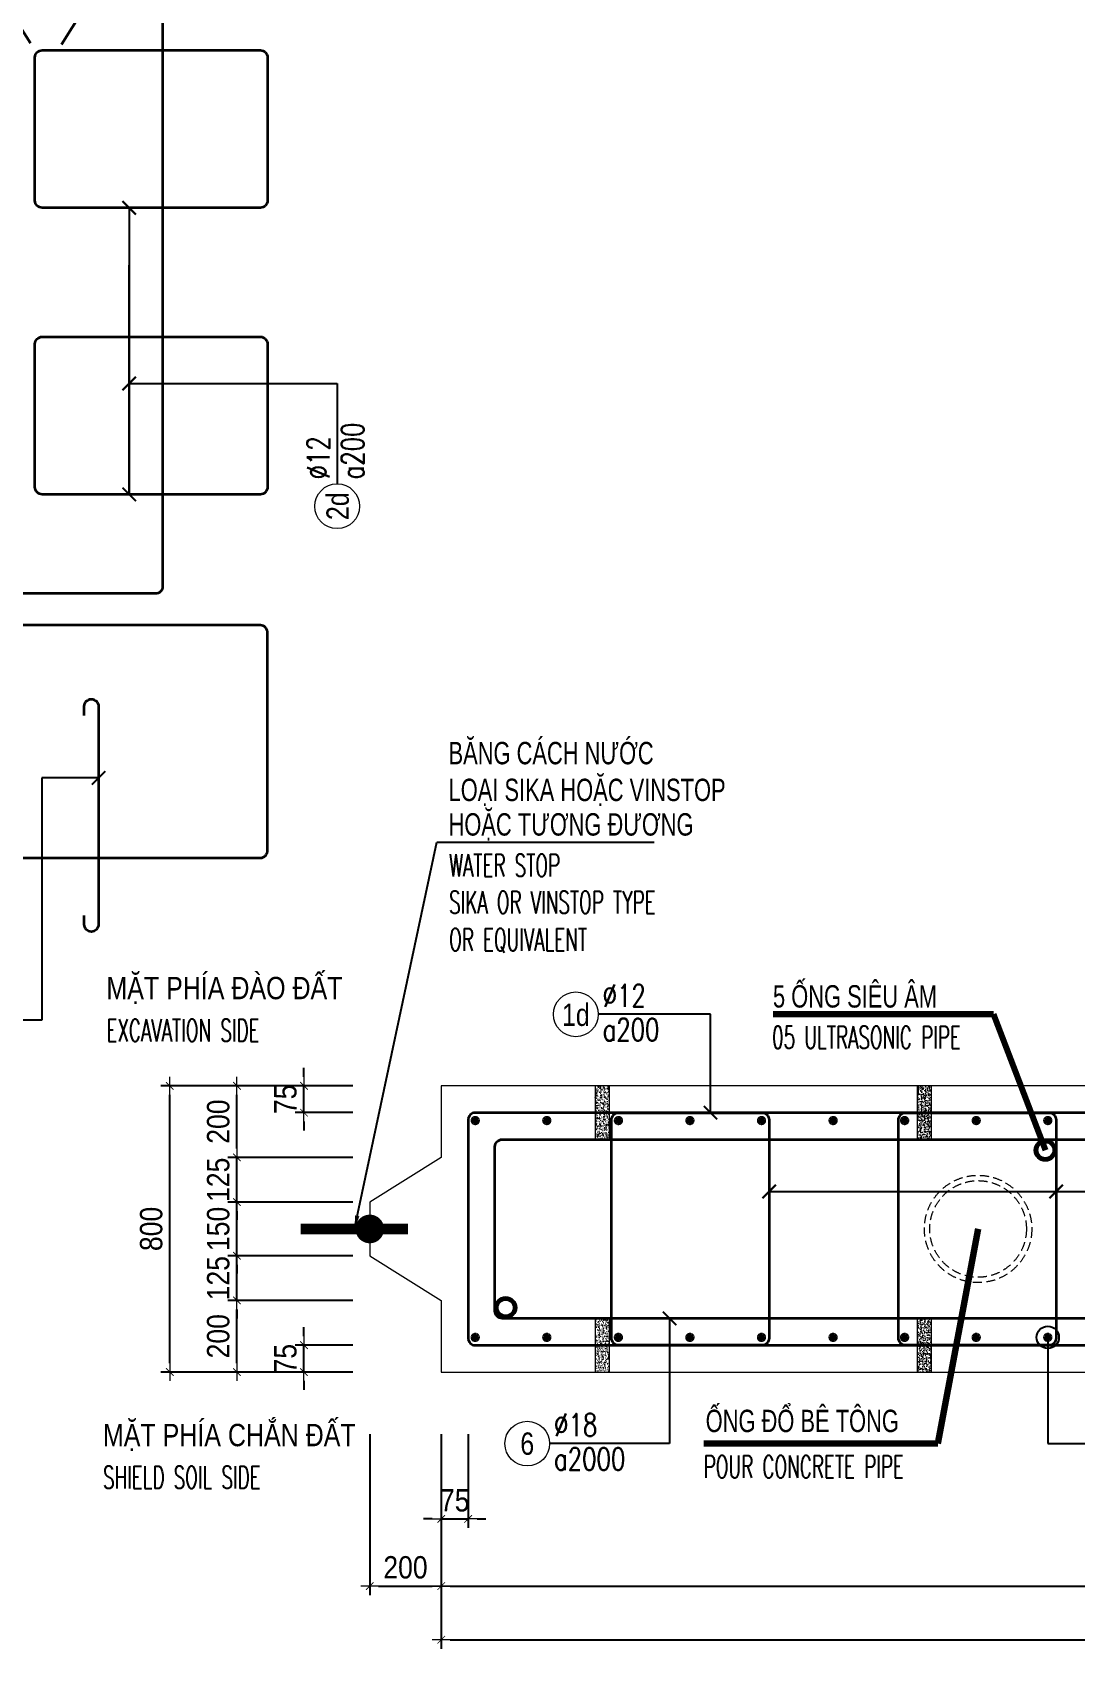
# Model space of a CAD drawing. Header units: millimetres. Extents: x -642477 to 1168880, y -27982 to 330379.
# Drawn here: x 705033 to 713779, y 63825 to 77379 of the extents above; entities that cross this region are included whole.
import ezdxf
from ezdxf.enums import TextEntityAlignment as Align

# ---------------------------------------------------------------- set-up
doc = ezdxf.new("R2010")
doc.units = ezdxf.units.MM
doc.linetypes.add('HIDDEN', pattern=[0.375, 0.25, -0.125])
doc.layers.get('0').update_dxf_attribs({"lineweight": 20})
doc.layers.get('Defpoints').update_dxf_attribs({"color": 151, "lineweight": 9})
for name, color, linetype, lineweight in [('NDC_S_BREAK-LINE', 1, 'Continuous', 15), ('NDC_S_DIAPHGRAM WALL', 3, 'Continuous', 20), ('NDC_S_DIM', 1, 'Continuous', 15), ('NDC_S_ENG TITLE', 3, 'Continuous', 20), ('NDC_S_HATCH MATERIAL', 8, 'Continuous', 13), ('NDC_S_LEADER', 1, 'Continuous', 15), ('NDC_S_LEVEL TEXT', 7, 'Continuous', 20), ('NDC_S_REBAR', 4, 'Continuous', 35), ('NDC_S_VN TEXT', 7, 'Continuous', 20)]:
    doc.layers.add(name, color=color, linetype=linetype, lineweight=lineweight)
doc.layers.add('NDC_S_REBAR DES.', color=2, linetype='Continuous')
doc.styles.add('ARIAL', font='arial.ttf', dxfattribs={"width": 0.8})
doc.styles.add('NDC_ARIAL', font='arial.ttf', dxfattribs={"width": 0.85})
doc.styles.add('NDC_DIM', font='', dxfattribs={"width": 0.75})
doc.styles.add('NDC_EN TXT', font='romans.shx', dxfattribs={"width": 0.8})
doc.styles.get('NDC_DIM').set_extended_font_data('Dotum')
doc.dimstyles.new('A1-NDC-1-25 (x3)', dxfattribs={"dimscale": 75, "dimtxt": 2.5, "dimasz": 1, "dimexe": 1, "dimexo": 0, "dimgap": 0.8, "dimtad": 1, "dimdec": 0, "dimlfac": 0.333333, "dimdsep": 46, "dimtxsty": 'NDC_ARIAL', "dimblk": 'DIMMARK', "dimcen": 49999.938995, "dimdle": 1.5, "dimclrd": 1, "dimclre": 1, "dimclrt": 3, "dimadec": 0, "dimazin": 0, "dimtfac": 1, "dimtdec": 0, "dimtix": 1, "dimtmove": 2, "dimatfit": 3, "dimfxl": 1, "dimarcsym": 0})
doc.dimstyles.new('NDC_dim_25', dxfattribs={"dimscale": 25, "dimtxt": 2.2, "dimasz": 1.5, "dimexe": 1.5, "dimexo": 2.5, "dimgap": 1, "dimtad": 1, "dimdec": 0, "dimzin": 0, "dimdsep": 46, "dimtxsty": 'NDC_DIM', "dimblk": 'DIMMARK', "dimcen": 0.09, "dimdle": 1.2, "dimclrd": 1, "dimclre": 1, "dimclrt": 3, "dimadec": 0, "dimazin": 0, "dimtfac": 1, "dimtdec": 0, "dimtix": 1, "dimtofl": 0, "dimtmove": 0, "dimatfit": 3, "dimfxl": 6, "dimfxlon": 1, "dimtolj": 1, "dimtzin": 0, "dimarcsym": 0})

# ---------------------------------------------------------------- blocks, each defined once
blk = doc.blocks.new('DIMMARK')
at = {"layer": 'NDC_S_DIM', "color": 1}
blk.add_line((-1.5, 0), (1, 0), dxfattribs=at)
at = {"layer": 'NDC_S_DIM', "color": 2, "const_width": 0.1}
blk.add_lwpolyline([(-0.424, -0.424), (0.424, 0.424)], dxfattribs=at)
blk = doc.blocks.new('Ong sieu am')
at = {"layer": 'NDC_S_HATCH MATERIAL'}
h = blk.add_hatch(dxfattribs=at)
h.set_pattern_fill('ANSI31', color=256, scale=20)
h.set_pattern_definition([(45, (0, 0), (-1.76776695, 1.76776695), [])])
h.paths.add_polyline_path([(-7119.3, 51158.9, 1), (-7179.3, 51158.9, 1)])
h.paths.add_polyline_path([(-7171.3, 51158.9, -1), (-7127.3, 51158.9, -1)], flags=16)
at = {"layer": 'NDC_S_REBAR DES.'}
for radius in [30, 22]:
    blk.add_circle((-7149.3, 51158.9), radius, dxfattribs=at)
blk = doc.blocks.new('ong do BT')
at = {"layer": 'NDC_S_HATCH MATERIAL', "linetype": 'HIDDEN', "ltscale": 100}
for radius in [150, 135]:
    blk.add_circle((-6323.7, 51237.8), radius, dxfattribs=at)
blk = doc.blocks.new('con ke BT')
at = {"layer": 'NDC_S_HATCH MATERIAL'}
h = blk.add_hatch(dxfattribs=at)
h.set_pattern_fill('AR-CONC', color=256, scale=2)
h.set_pattern_definition([(50, (0, 0), (14.3452037, -1.2550427), [1.5, -16.5]), (355, (0, 0), (-2.7750267, 15.0438427), [1.2, -13.2]), (100.451444, (1.195, -0.105), (11.570177, 13.7888), [1.274804, -14.0228422]), (46.1842, (0, 4), (21.3448266, -3.3103856), [2.25, -24.75]), (96.635635, (1.779, 3.724), (18.693239, 19.482372), [1.912207, -21.034275]), (351.184164, (0, 4), (18.693239, 19.482372), [1.8, -19.8]), (21, (2, 3), (11.938141, -8.0523778), [1.5, -16.5]), (326, (2, 3), (4.8663066, 14.503001), [1.2, -13.2]), (71.451445, (2.995, 2.329), (16.8044475, 6.450623), [1.274804, -14.0228422]), (37.5, (0, 0), (0.2431971, 6.6578771), [0, -13.04, 0, -13.4, 0, -13.25]), (7.5, (0, 0), (5.2613907, 7.8882342), [0, -7.64, 0, -12.74, 0, -5.05]), (327.5, (-4.46, 0), (10.6764487, -0.45109743), [0, -5, 0, -15.6, 0, -20.7]), (317.5, (-6.46, 0), (11.6637234, 2.0020996), [0, -6.5, 0, -10.36, 0, -14.7])])
h.paths.add_polyline_path([(-7076.9, 51430.9), (-7116.9, 51430.9), (-7116.9, 51280.9), (-7076.9, 51280.9)])
at = {"layer": 'NDC_S_BREAK-LINE'}
blk.add_lwpolyline([(-7116.9, 51430.9), (-7116.9, 51280.9), (-7076.9, 51280.9), (-7076.9, 51430.9)], close=True, dxfattribs=at)
blk = doc.blocks.new('*U1169')
at = {"layer": 'NDC_S_LEADER', "xscale": 3, "yscale": 3, "zscale": 3}
blk.add_blockref('con ke BT', (21291, -154068), dxfattribs=at)
blk = doc.blocks.new('*U1170')
at = {"layer": 'NDC_S_DIM', "color": 0, "linetype": 'ByBlock', "lineweight": -2, "transparency": 16777216}
for p in [(0, 0), (2700, 0), (5400, 0), (8100, 0)]:
    blk.add_blockref('*U1169', p, dxfattribs=at)
blk = doc.blocks.new('*U1171')
at = {"layer": 'NDC_S_LEADER', "xscale": 3, "yscale": 3, "zscale": 3}
blk.add_blockref('con ke BT', (21291, -154068), dxfattribs=at)
blk = doc.blocks.new('*U1172')
at = {"layer": 'NDC_S_DIM', "color": 0, "linetype": 'ByBlock', "lineweight": -2, "transparency": 16777216}
for p in [(0, 0), (2700, 0), (5400, 0), (8100, 0), (10800, 0)]:
    blk.add_blockref('*U1171', p, dxfattribs=at)
blk = doc.blocks.new('*U367')
blk.add_circle((-2.5, 0), 2.5)
at = {"layer": 'NDC_S_VN TEXT', "color": 3, "style": 'NDC_EN TXT', "width": 0.75}
for tag, p in [('DK1', (0.5, 0.85)), ('KC1', (0.5, -2.97))]:
    blk.add_attdef(tag, p, '', height=2.5, dxfattribs=at)
at = {"layer": 'NDC_S_VN TEXT', "color": 7, "style": 'ARIAL', "width": 0.8}
blk.add_attdef('SH2', text='', height=2.5, dxfattribs=at).set_placement((-2.5, 0), align=Align.MIDDLE)
blk = doc.blocks.new('kata_block_THEP')
at = {"layer": 'NDC_S_REBAR', "color": 0}
for p, q in [((-0.5, 0), (0.5, 0)), ((-0.35, 0.35), (0.35, -0.35)), ((0.35, 0.35), (-0.35, -0.35)), ((0, 0.5), (0, -0.5))]:
    blk.add_line(p, q, dxfattribs=at)
at = {"layer": 'NDC_S_REBAR', "color": 0, "const_width": 0.0833}
blk.add_lwpolyline([(-0.5, 0, 1), (0.5, 0, 1), (-0.5, 0, 1)], format="xyb", dxfattribs=at)
blk = doc.blocks.new('*U1173')
at = {"layer": 'NDC_S_REBAR', "ltscale": 80, "xscale": 72, "yscale": 72, "zscale": 72}
blk.add_blockref('kata_block_THEP', (0, 0), dxfattribs=at)
blk = doc.blocks.new('*U1174')
at = {"layer": 'NDC_S_LEVEL TEXT', "color": 0, "linetype": 'ByBlock', "lineweight": -2, "transparency": 16777216}
for p in [(0, 0), (600, 0), (1200, 0), (1800, 0), (2400, 0), (3000, 0), (3600, 0), (4200, 0), (4800, 0), (5400, 0), (6000, 0), (6600, 0), (7200, 0), (7800, 0), (8400, 0), (9000, 0), (9600, 0), (10200, 0), (10800, 0), (11400, 0), (12000, 0)]:
    blk.add_blockref('*U1173', p, dxfattribs=at)
blk = doc.blocks.new('*U1175')
at = {"layer": 'NDC_S_REBAR', "ltscale": 80, "xscale": 72, "yscale": 72, "zscale": 72}
blk.add_blockref('kata_block_THEP', (0, 0), dxfattribs=at)
blk = doc.blocks.new('*U1176')
at = {"layer": 'NDC_S_LEVEL TEXT', "color": 0, "linetype": 'ByBlock', "lineweight": -2, "transparency": 16777216}
for p in [(0, 0), (600, 0), (1200, 0), (1800, 0), (2400, 0), (3000, 0), (3600, 0), (4200, 0), (4800, 0), (5400, 0), (6000, 0), (6600, 0), (7200, 0), (7800, 0), (8400, 0), (9000, 0), (9600, 0), (10200, 0), (10800, 0), (11400, 0), (12000, 0)]:
    blk.add_blockref('*U1175', p, dxfattribs=at)
blk = doc.blocks.new('*D1181')
at = {"layer": 'Defpoints', "color": 0, "ltscale": 100, "transparency": 16777216}
for p in [(708461, 65625), (708686, 65625), (708686, 64913)]:
    blk.add_point(p, dxfattribs=at)
at = {"layer": 'NDC_S_DIM', "color": 1, "lineweight": -2, "ltscale": 100, "transparency": 16777216}
for p, q in [((708461, 65625), (708461, 64838)), ((708686, 65625), (708686, 64838)), ((708386, 64913), (708311, 64913)), ((708461, 64913), (708686, 64913)), ((708761, 64913), (708836, 64913))]:
    blk.add_line(p, q, dxfattribs=at)
at = {"layer": 'NDC_S_DIM', "color": 1, "lineweight": -2, "ltscale": 100, "transparency": 16777216, "xscale": 75, "yscale": 75, "zscale": 75}
blk.add_blockref('DIMMARK', (708461, 64913), dxfattribs=at)
at = {"layer": 'NDC_S_DIM', "color": 1, "lineweight": -2, "ltscale": 100, "transparency": 16777216, "xscale": 75, "yscale": 75, "zscale": 75, "rotation": 180}
blk.add_blockref('DIMMARK', (708686, 64913), dxfattribs=at)
at = {"layer": 'NDC_S_DIM', "color": 3, "ltscale": 100, "transparency": 16777216, "insert": (708574, 65068), "char_height": 187.5, "attachment_point": 5, "style": 'NDC_ARIAL'}
blk.add_mtext('75', dxfattribs=at)
blk = doc.blocks.new('*D1183')
at = {"layer": 'Defpoints', "color": 0, "ltscale": 100, "transparency": 16777216}
for p in [(707861, 65625), (708461, 65625), (708461, 64350)]:
    blk.add_point(p, dxfattribs=at)
at = {"layer": 'NDC_S_DIM', "color": 1, "lineweight": -2, "ltscale": 100, "transparency": 16777216}
for p, q in [((707861, 65625), (707861, 64275)), ((708461, 65625), (708461, 64275)), ((707936, 64350), (708386, 64350))]:
    blk.add_line(p, q, dxfattribs=at)
at = {"layer": 'NDC_S_DIM', "color": 1, "lineweight": -2, "ltscale": 100, "transparency": 16777216, "xscale": 75, "yscale": 75, "zscale": 75, "rotation": 180}
blk.add_blockref('DIMMARK', (707861, 64350), dxfattribs=at)
at = {"layer": 'NDC_S_DIM', "color": 1, "lineweight": -2, "ltscale": 100, "transparency": 16777216, "xscale": 75, "yscale": 75, "zscale": 75}
blk.add_blockref('DIMMARK', (708461, 64350), dxfattribs=at)
at = {"layer": 'NDC_S_DIM', "color": 3, "ltscale": 100, "transparency": 16777216, "insert": (708161, 64506), "char_height": 187.5, "attachment_point": 5, "style": 'NDC_ARIAL'}
blk.add_mtext('200', dxfattribs=at)
blk = doc.blocks.new('*D1184')
at = {"layer": 'Defpoints', "color": 0, "ltscale": 100, "transparency": 16777216}
for p in [(708461, 65625), (721264, 65625), (721264, 64350)]:
    blk.add_point(p, dxfattribs=at)
at = {"layer": 'NDC_S_DIM', "color": 1, "lineweight": -2, "ltscale": 100, "transparency": 16777216}
for p, q in [((708461, 65625), (708461, 64275)), ((721264, 65625), (721264, 64275)), ((708536, 64350), (721189, 64350))]:
    blk.add_line(p, q, dxfattribs=at)
at = {"layer": 'NDC_S_DIM', "color": 1, "lineweight": -2, "ltscale": 100, "transparency": 16777216, "xscale": 75, "yscale": 75, "zscale": 75, "rotation": 180}
blk.add_blockref('DIMMARK', (708461, 64350), dxfattribs=at)
at = {"layer": 'NDC_S_DIM', "color": 1, "lineweight": -2, "ltscale": 100, "transparency": 16777216, "xscale": 75, "yscale": 75, "zscale": 75}
blk.add_blockref('DIMMARK', (721264, 64350), dxfattribs=at)
at = {"layer": 'NDC_S_DIM', "color": 3, "ltscale": 100, "transparency": 16777216, "insert": (714863, 64506), "char_height": 187.5, "attachment_point": 5, "style": 'NDC_ARIAL'}
blk.add_mtext('4268', dxfattribs=at)
blk = doc.blocks.new('*D1185')
at = {"layer": 'Defpoints', "color": 0, "ltscale": 100, "transparency": 16777216}
for p in [(708461, 65625), (721264, 65625), (721264, 63900)]:
    blk.add_point(p, dxfattribs=at)
at = {"layer": 'NDC_S_DIM', "color": 1, "lineweight": -2, "ltscale": 100, "transparency": 16777216}
for p, q in [((708461, 65625), (708461, 63825)), ((721264, 65625), (721264, 63825)), ((708536, 63900), (721189, 63900))]:
    blk.add_line(p, q, dxfattribs=at)
at = {"layer": 'NDC_S_DIM', "color": 1, "lineweight": -2, "ltscale": 100, "transparency": 16777216, "xscale": 75, "yscale": 75, "zscale": 75, "rotation": 180}
blk.add_blockref('DIMMARK', (708461, 63900), dxfattribs=at)
at = {"layer": 'NDC_S_DIM', "color": 1, "lineweight": -2, "ltscale": 100, "transparency": 16777216, "xscale": 75, "yscale": 75, "zscale": 75}
blk.add_blockref('DIMMARK', (721264, 63900), dxfattribs=at)
at = {"layer": 'NDC_S_DIM', "color": 3, "ltscale": 100, "transparency": 16777216, "insert": (714863, 64056), "char_height": 187.5, "attachment_point": 5, "style": 'NDC_ARIAL'}
blk.add_mtext('4268', dxfattribs=at)
blk = doc.blocks.new('*D1186')
at = {"layer": 'Defpoints', "color": 0, "ltscale": 100, "transparency": 16777216}
for p in [(706748, 66745), (707719, 66745), (707719, 66145)]:
    blk.add_point(p, dxfattribs=at)
at = {"layer": 'NDC_S_DIM', "color": 1, "lineweight": -2, "ltscale": 100, "transparency": 16777216}
for p, q in [((707719, 66745), (706673, 66745)), ((706748, 66220), (706748, 66670)), ((707719, 66145), (706673, 66145))]:
    blk.add_line(p, q, dxfattribs=at)
at = {"layer": 'NDC_S_DIM', "color": 1, "lineweight": -2, "ltscale": 100, "transparency": 16777216, "xscale": 75, "yscale": 75, "zscale": 75}
for p, rotation in [((706748, 66745), 90), ((706748, 66145), 270)]:
    blk.add_blockref('DIMMARK', p, dxfattribs=dict(at, rotation=rotation))
at = {"layer": 'NDC_S_DIM', "color": 3, "ltscale": 100, "transparency": 16777216, "insert": (706592, 66445), "char_height": 187.5, "attachment_point": 5, "rotation": 90, "style": 'NDC_ARIAL'}
blk.add_mtext('200', dxfattribs=at)
blk = doc.blocks.new('*D1187')
at = {"layer": 'Defpoints', "color": 0, "ltscale": 100, "transparency": 16777216}
for p in [(706748, 67120), (707719, 67120), (707719, 66745)]:
    blk.add_point(p, dxfattribs=at)
at = {"layer": 'NDC_S_DIM', "color": 1, "lineweight": -2, "ltscale": 100, "transparency": 16777216}
for p, q in [((706748, 67195), (706748, 67270)), ((707719, 67120), (706673, 67120)), ((706748, 66745), (706748, 67120)), ((707719, 66745), (706673, 66745)), ((706748, 66670), (706748, 66595))]:
    blk.add_line(p, q, dxfattribs=at)
at = {"layer": 'NDC_S_DIM', "color": 1, "lineweight": -2, "ltscale": 100, "transparency": 16777216, "xscale": 75, "yscale": 75, "zscale": 75}
for p, rotation in [((706748, 67120), 270), ((706748, 66745), 90)]:
    blk.add_blockref('DIMMARK', p, dxfattribs=dict(at, rotation=rotation))
at = {"layer": 'NDC_S_DIM', "color": 3, "ltscale": 100, "transparency": 16777216, "insert": (706592, 66932), "char_height": 187.5, "attachment_point": 5, "rotation": 90, "style": 'NDC_ARIAL'}
blk.add_mtext('125', dxfattribs=at)
blk = doc.blocks.new('*D1188')
at = {"layer": 'Defpoints', "color": 0, "ltscale": 100, "transparency": 16777216}
for p in [(706748, 67570), (707719, 67570), (707719, 67120)]:
    blk.add_point(p, dxfattribs=at)
at = {"layer": 'NDC_S_DIM', "color": 1, "lineweight": -2, "ltscale": 100, "transparency": 16777216}
for p, q in [((706748, 67645), (706748, 67720)), ((707719, 67570), (706673, 67570)), ((706748, 67120), (706748, 67570)), ((707719, 67120), (706673, 67120)), ((706748, 67045), (706748, 66970))]:
    blk.add_line(p, q, dxfattribs=at)
at = {"layer": 'NDC_S_DIM', "color": 1, "lineweight": -2, "ltscale": 100, "transparency": 16777216, "xscale": 75, "yscale": 75, "zscale": 75}
for p, rotation in [((706748, 67570), 270), ((706748, 67120), 90)]:
    blk.add_blockref('DIMMARK', p, dxfattribs=dict(at, rotation=rotation))
at = {"layer": 'NDC_S_DIM', "color": 3, "ltscale": 100, "transparency": 16777216, "insert": (706592, 67345), "char_height": 187.5, "attachment_point": 5, "rotation": 90, "style": 'NDC_ARIAL'}
blk.add_mtext('150', dxfattribs=at)
blk = doc.blocks.new('*D1189')
at = {"layer": 'Defpoints', "color": 0, "ltscale": 100, "transparency": 16777216}
for p in [(706748, 67945), (707719, 67945), (707719, 67570)]:
    blk.add_point(p, dxfattribs=at)
at = {"layer": 'NDC_S_DIM', "color": 1, "lineweight": -2, "ltscale": 100, "transparency": 16777216}
for p, q in [((706748, 68020), (706748, 68095)), ((707719, 67945), (706673, 67945)), ((706748, 67570), (706748, 67945)), ((707719, 67570), (706673, 67570)), ((706748, 67495), (706748, 67420))]:
    blk.add_line(p, q, dxfattribs=at)
at = {"layer": 'NDC_S_DIM', "color": 1, "lineweight": -2, "ltscale": 100, "transparency": 16777216, "xscale": 75, "yscale": 75, "zscale": 75}
for p, rotation in [((706748, 67945), 270), ((706748, 67570), 90)]:
    blk.add_blockref('DIMMARK', p, dxfattribs=dict(at, rotation=rotation))
at = {"layer": 'NDC_S_DIM', "color": 3, "ltscale": 100, "transparency": 16777216, "insert": (706592, 67757), "char_height": 187.5, "attachment_point": 5, "rotation": 90, "style": 'NDC_ARIAL'}
blk.add_mtext('125', dxfattribs=at)
blk = doc.blocks.new('*D1190')
at = {"layer": 'Defpoints', "color": 0, "ltscale": 100, "transparency": 16777216}
for p in [(706748, 68545), (707719, 68545), (707719, 67945)]:
    blk.add_point(p, dxfattribs=at)
at = {"layer": 'NDC_S_DIM', "color": 1, "lineweight": -2, "ltscale": 100, "transparency": 16777216}
for p, q in [((707719, 68545), (706673, 68545)), ((706748, 68020), (706748, 68470)), ((707719, 67945), (706673, 67945))]:
    blk.add_line(p, q, dxfattribs=at)
at = {"layer": 'NDC_S_DIM', "color": 1, "lineweight": -2, "ltscale": 100, "transparency": 16777216, "xscale": 75, "yscale": 75, "zscale": 75}
for p, rotation in [((706748, 68545), 90), ((706748, 67945), 270)]:
    blk.add_blockref('DIMMARK', p, dxfattribs=dict(at, rotation=rotation))
at = {"layer": 'NDC_S_DIM', "color": 3, "ltscale": 100, "transparency": 16777216, "insert": (706592, 68245), "char_height": 187.5, "attachment_point": 5, "rotation": 90, "style": 'NDC_ARIAL'}
blk.add_mtext('200', dxfattribs=at)
blk = doc.blocks.new('*D1191')
at = {"layer": 'Defpoints', "color": 0, "ltscale": 100, "transparency": 16777216}
for p in [(706185, 68545), (707719, 68545), (707719, 66145)]:
    blk.add_point(p, dxfattribs=at)
at = {"layer": 'NDC_S_DIM', "color": 1, "lineweight": -2, "ltscale": 100, "transparency": 16777216}
for p, q in [((707719, 68545), (706110, 68545)), ((706185, 66220), (706185, 68470)), ((707719, 66145), (706110, 66145))]:
    blk.add_line(p, q, dxfattribs=at)
at = {"layer": 'NDC_S_DIM', "color": 1, "lineweight": -2, "ltscale": 100, "transparency": 16777216, "xscale": 75, "yscale": 75, "zscale": 75}
for p, rotation in [((706185, 68545), 90), ((706185, 66145), 270)]:
    blk.add_blockref('DIMMARK', p, dxfattribs=dict(at, rotation=rotation))
at = {"layer": 'NDC_S_DIM', "color": 3, "ltscale": 100, "transparency": 16777216, "insert": (706030, 67345), "char_height": 187.5, "attachment_point": 5, "rotation": 90, "style": 'NDC_ARIAL'}
blk.add_mtext('800', dxfattribs=at)
blk = doc.blocks.new('*D1192')
at = {"layer": 'Defpoints', "color": 0, "ltscale": 100, "transparency": 16777216}
for p in [(707310, 66370), (707719, 66370), (707719, 66145)]:
    blk.add_point(p, dxfattribs=at)
at = {"layer": 'NDC_S_DIM', "color": 1, "lineweight": -2, "ltscale": 100, "transparency": 16777216}
for p, q in [((707310, 66445), (707310, 66520)), ((707719, 66370), (707235, 66370)), ((707310, 66145), (707310, 66370)), ((707719, 66145), (707235, 66145)), ((707310, 66070), (707310, 65995))]:
    blk.add_line(p, q, dxfattribs=at)
at = {"layer": 'NDC_S_DIM', "color": 1, "lineweight": -2, "ltscale": 100, "transparency": 16777216, "xscale": 75, "yscale": 75, "zscale": 75}
for p, rotation in [((707310, 66370), 270), ((707310, 66145), 90)]:
    blk.add_blockref('DIMMARK', p, dxfattribs=dict(at, rotation=rotation))
at = {"layer": 'NDC_S_DIM', "color": 3, "ltscale": 100, "transparency": 16777216, "insert": (707155, 66257), "char_height": 187.5, "attachment_point": 5, "rotation": 90, "style": 'NDC_ARIAL'}
blk.add_mtext('75', dxfattribs=at)
blk = doc.blocks.new('*D1193')
at = {"layer": 'Defpoints', "color": 0, "ltscale": 100, "transparency": 16777216}
for p in [(707310, 68545), (707719, 68545), (707719, 68320)]:
    blk.add_point(p, dxfattribs=at)
at = {"layer": 'NDC_S_DIM', "color": 1, "lineweight": -2, "ltscale": 100, "transparency": 16777216}
for p, q in [((707310, 68620), (707310, 68695)), ((707719, 68545), (707235, 68545)), ((707310, 68320), (707310, 68545)), ((707719, 68320), (707235, 68320)), ((707310, 68245), (707310, 68170))]:
    blk.add_line(p, q, dxfattribs=at)
at = {"layer": 'NDC_S_DIM', "color": 1, "lineweight": -2, "ltscale": 100, "transparency": 16777216, "xscale": 75, "yscale": 75, "zscale": 75}
for p, rotation in [((707310, 68545), 270), ((707310, 68320), 90)]:
    blk.add_blockref('DIMMARK', p, dxfattribs=dict(at, rotation=rotation))
at = {"layer": 'NDC_S_DIM', "color": 3, "ltscale": 100, "transparency": 16777216, "insert": (707155, 68432), "char_height": 187.5, "attachment_point": 5, "rotation": 90, "style": 'NDC_ARIAL'}
blk.add_mtext('75', dxfattribs=at)
blk = doc.blocks.new('*D1207')
at = {"layer": 'Defpoints', "color": 0, "ltscale": 100, "transparency": 16777216}
for p in [(718864, 74545), (718658, 68902), (708461, 68545), (718864, 68545), (718864, 68545)]:
    blk.add_point(p, dxfattribs=at)
at = {"layer": 'NDC_S_DIM', "color": 1, "lineweight": -2, "ltscale": 100, "transparency": 16777216}
blk.add_arc((718864, 68545), 412, 100.4395, 169.5605, dxfattribs=at)
at = {"layer": 'NDC_S_DIM', "color": 1, "lineweight": -2, "ltscale": 100, "transparency": 16777216, "xscale": 75, "yscale": 75, "zscale": 75}
for p, rotation in [((718864, 68957), 5.219738481982746), ((718452, 68545), 264.780261322323)]:
    blk.add_blockref('DIMMARK', p, dxfattribs=dict(at, rotation=rotation))
at = {"layer": 'NDC_S_DIM', "color": 3, "ltscale": 100, "transparency": 16777216, "insert": (718462, 68946), "char_height": 187.5, "attachment_point": 5, "rotation": 45, "style": 'NDC_ARIAL'}
blk.add_mtext('90°', dxfattribs=at)

msp = doc.modelspace()

# ---------------------------------------------------------------- linework, layer by layer
at = {"layer": 'NDC_S_DIAPHGRAM WALL', "ltscale": 0.01}
msp.add_lwpolyline([(708461.4, 66144.7), (721263.9, 66144.7), (721263.9, 74544.7), (720663.9, 74544.7), (720288.9, 73944.7), (719838.9, 73944.7), (719463.9, 74544.7), (718863.9, 74544.7), (718863.9, 68544.7), (708461.4, 68544.7), (708461.4, 67944.7), (707861.4, 67569.7), (707861.4, 67119.7), (708461.4, 66744.7)], close=True, dxfattribs=at)
msp.add_lwpolyline([(708461.4, 68544.7), (708461.4, 67944.7), (707861.4, 67569.7), (707861.4, 67119.7), (708461.4, 66744.7), (708461.4, 66144.7)], dxfattribs=at)
at = {"layer": 'NDC_S_DIAPHGRAM WALL', "ltscale": 50, "const_width": 90}
msp.add_lwpolyline([(708183.4, 67344.7), (707283.4, 67344.7)], dxfattribs=at)
at = {"layer": 'NDC_S_DIAPHGRAM WALL', "ltscale": 50, "const_width": 120}
msp.add_lwpolyline([(707921.4, 67344.7, -1), (707801.4, 67344.7, -1)], format="xyb", close=True, dxfattribs=at)
at = {"layer": 'NDC_S_REBAR'}
for points in [[(705276.1, 77277.1), (705993, 78419.5, -0.2585925), (706043.9, 78447.7), (706065.4, 78447.7, -0.4142136), (706125.4, 78387.7), (706125.4, 72732.7, -0.4142136), (706065.4, 72672.7), (706054.6, 72672.7), (704243.3, 72672.7), (704235.4, 72672.7, -0.4142136), (704175.4, 72732.7), (704175.4, 78387.7, -0.4142136), (704235.4, 78447.7), (704251.1, 78447.7, -0.2239077), (704297.4, 78425.9), (705018.3, 77288.3)], [(705467.6, 71651.8), (705467.6, 71727.7, -0.4142136), (705527.6, 71787.7, -0.4142136), (705587.6, 71727.7), (705587.6, 69897.7, -0.4142136), (705527.6, 69837.7, -0.4142136), (705467.6, 69897.7), (705467.6, 69973.6)]]:
    msp.add_lwpolyline(points, format="xyb", dxfattribs=at)
for points in [[(705054.5, 75968.3), (705054.5, 77169.6, -0.4142136), (705114.5, 77229.6), (706944.5, 77229.6, -0.4142136), (707004.5, 77169.6), (707004.5, 75968.3, -0.4142136), (706944.5, 75908.3), (705114.5, 75908.3, -0.4142136)], [(705054.5, 73564.7), (705054.5, 74766, -0.4142136), (705114.5, 74826), (706944.5, 74826, -0.4142136), (707004.5, 74766), (707004.5, 73564.7, -0.4142136), (706944.5, 73504.7), (705114.5, 73504.7, -0.4142136)], [(694711.9, 72406.8, 0.4142136), (694651.9, 72346.8), (694651.9, 70516.8, 0.4142136), (694711.9, 70456.8), (694711.9, 70456.8), (706944.5, 70456.8, 0.4142136), (707004.5, 70516.8), (707004.5, 72346.8, 0.4142136), (706944.5, 72406.8)], [(708746.4, 68319.7, 0.4142136), (708686.4, 68259.7), (708686.4, 66429.7, 0.4142136), (708746.4, 66369.7), (708746.4, 66369.7), (720978.9, 66369.7, 0.4142136), (721038.9, 66429.7), (721038.9, 68259.7, 0.4142136), (720978.9, 68319.7)], [(709948.3, 68319.7), (711149.6, 68319.7, -0.4142136), (711209.6, 68259.7), (711209.6, 66429.7, -0.4142136), (711149.6, 66369.7), (709948.3, 66369.7, -0.4142136), (709888.3, 66429.7), (709888.3, 68259.7, -0.4142136)], [(712354.3, 68319.7), (713555.6, 68319.7, -0.4142136), (713615.6, 68259.7), (713615.6, 66429.7, -0.4142136), (713555.6, 66369.7), (712354.3, 66369.7, -0.4142136), (712294.3, 66429.7), (712294.3, 68259.7, -0.4142136)], [(708971.4, 68094.7), (720753.9, 68094.7, -0.4142136), (720813.9, 68034.7), (720813.9, 66654.7, -0.4142136), (720753.9, 66594.7), (708971.4, 66594.7, -0.4142136), (708911.4, 66654.7), (708911.4, 68034.7, -0.4142136)]]:
    msp.add_lwpolyline(points, format="xyb", close=True, dxfattribs=at)

# ---------------------------------------------------------------- block references
at = {"layer": 'NDC_S_DIM', "ltscale": 80, "xscale": 75, "yscale": 75, "zscale": 75, "rotation": 90}
msp.add_blockref('*U367', (707588.3, 73593.1), dxfattribs=at).add_auto_attribs({'SH2': '2d', 'DK1': '%%c12', 'KC1': 'a200'})
at = {"layer": 'NDC_S_DIM', "ltscale": 80, "xscale": 75, "yscale": 75, "zscale": 75}
for p, values in [((709776.7, 69144.7), {'SH2': '1d', 'DK1': '%%c12', 'KC1': 'a200'}), ((709369.4, 65544.7), {'SH2': '6', 'DK1': '%%C18', 'KC1': 'a2000'})]:
    msp.add_blockref('*U367', p, dxfattribs=at).add_auto_attribs(values)
at = {"layer": 'NDC_S_DIM'}
for name, p in [('*U1170', (709810.8, 68319.7)), ('*U1172', (709810.8, 66369.7))]:
    msp.add_blockref(name, p, dxfattribs=at)
at = {"layer": 'NDC_S_LEADER', "xscale": 3, "yscale": 3, "zscale": 3}
for name, p in [('Ong sieu am', (734973.5, -85471.9)), ('ong do BT', (731932.6, -86368.7)), ('Ong sieu am', (730449.2, -86791.9))]:
    msp.add_blockref(name, p, dxfattribs=at)
at = {"layer": 'NDC_S_LEVEL TEXT'}
msp.add_blockref('*U1174', (708745.8, 68253.7), dxfattribs=at)
at = {"layer": 'NDC_S_LEVEL TEXT', "extrusion": (0, 0, -1), "zscale": -1, "rotation": 180}
msp.add_blockref('*U1176', (-708745.8, 66435.7), dxfattribs=at)

# ---------------------------------------------------------------- texts
at = {"layer": 'NDC_S_ENG TITLE', "style": 'NDC_EN TXT', "width": 0.6}
for s, p in [('WATER STOP', (708526.6, 70393.2)), ('SIKA OR VINSTOP TYPE', (708526.6, 70084.5)), ('OR EQUIVALENT', (708526.6, 69771.1)), ('EXCAVATION SIDE', (705653.9, 69010.3)), ('05 ULTRASONIC PIPE', (711234.7, 68951)), ('SHIELD SOIL SIDE', (705624.7, 65261.8)), ('POUR CONCRETE PIPE', (710660.9, 65351))]:
    msp.add_text(s, height=187.5, dxfattribs=at).set_placement(p, align=Align.MIDDLE_LEFT)
at = {"layer": 'NDC_S_LEVEL TEXT', "style": 'NDC_ARIAL'}
for s, width, p in [('BĂNG CÁCH NƯỚC', 0.7, (708522.1, 71335.3)), ('LOẠI SIKA HOẶC VINSTOP', 0.7, (708522.1, 71026.7)), ('HOẶC TƯƠNG ĐƯƠNG', 0.7, (708522.1, 70737.3)), ('MẶT PHÍA ĐÀO ĐẤT', 0.8, (705653.9, 69365)), ('5 ỐNG SIÊU ÂM', 0.7, (711242, 69295.2)), ('ỐNG ĐỔ BÊ TÔNG', 0.7, (710677.7, 65735.1)), ('MẶT PHÍA CHẮN ĐẤT', 0.8, (705624.7, 65616.5))]:
    msp.add_text(s, height=187.5, dxfattribs=dict(at, width=width)).set_placement(p, align=Align.MIDDLE_LEFT)

# ---------------------------------------------------------------- dimensions: what is measured, and where the dimension line sits
at = {"layer": 'NDC_S_DIM', "ltscale": 100}
dim = msp.add_angular_dim_2l(base=(718657.8, 68901.7), line1=((718863.9, 74544.7), (718863.9, 68544.7)), line2=((718863.9, 68544.7), (708461.4, 68544.7)), dimstyle='A1-NDC-1-25 (x3)', dxfattribs=at)
dim.commit()
dim.dimension.update_dxf_attribs({"geometry": '*D1207', "text_midpoint": (718462.3, 68946.3)})
for base, p1, p2, picture, middle in [((706185.5, 68544.7), (707719.4, 66144.7), (707719.4, 68544.7), '*D1191', (706029.7, 67344.7)), ((706748, 68544.7), (707719.4, 67944.7), (707719.4, 68544.7), '*D1190', (706592.2, 68244.7)), ((707310.5, 68544.7), (707719.4, 68319.7), (707719.4, 68544.7), '*D1193', (707155.1, 68432.2)), ((706748, 67944.7), (707719.4, 67569.7), (707719.4, 67944.7), '*D1189', (706592.2, 67757.2)), ((706748, 67569.7), (707719.4, 67119.7), (707719.4, 67569.7), '*D1188', (706592.2, 67344.7)), ((706748, 67119.7), (707719.4, 66744.7), (707719.4, 67119.7), '*D1187', (706592.2, 66932.2)), ((706748, 66744.7), (707719.4, 66144.7), (707719.4, 66744.7), '*D1186', (706592.2, 66444.7)), ((707310.5, 66369.7), (707719.4, 66144.7), (707719.4, 66369.7), '*D1192', (707155.1, 66257.2))]:
    dim = msp.add_linear_dim(base=base, p1=p1, p2=p2, angle=90, dimstyle='A1-NDC-1-25 (x3)', dxfattribs=at)
    dim.commit()
    dim.dimension.update_dxf_attribs({"geometry": picture, "text_midpoint": middle})
for base, p1, p2, picture, middle in [((708461.4, 64350), (707861.4, 65624.7), (708461.4, 65624.7), '*D1183', (708161.4, 64505.8)), ((708686.4, 64912.5), (708461.4, 65624.7), (708686.4, 65624.7), '*D1181', (708573.9, 65067.9)), ((721263.9225, 64350.025), (708461.3698, 65624.7298), (721263.9225, 65624.7298), '*D1184', (714862.6461, 64505.7575)), ((721263.9225, 63900.025), (708461.3698, 65624.7298), (721263.9225, 65624.7298), '*D1185', (714862.6461, 64055.7575))]:
    dim = msp.add_linear_dim(base=base, p1=p1, p2=p2, dimstyle='A1-NDC-1-25 (x3)', dxfattribs=at)
    dim.commit()
    dim.dimension.update_dxf_attribs({"geometry": picture, "text_midpoint": middle})

# ---------------------------------------------------------------- leaders
at = {"layer": 'NDC_S_LEADER'}
for points, override in [([(705844.9, 75907.4), (705844.9, 73504.7)], {"dimasz": 4.5, "dimldrblk": 'ArchTick'}), ([(705844.9, 75907.4), (705844.9, 74467.9)], {"dimasz": 4.5, "dimldrblk": 'ArchTick'}), ([(705844.9, 73504.7), (705844.9, 75426.9)], {"dimasz": 4.5, "dimldrblk": 'ArchTick'}), ([(705844.9, 74434.8), (707588.3, 74434.8), (707588.3, 73593.1)], {"dimasz": 4.5, "dimldrblk": 'ArchTick'}), ([(705587.6, 71127), (705113.8, 71127)], {"dimasz": 4.5, "dimldrblk": 'ArchTick'}), ([(705113.8, 71127), (705113.8, 69096.6), (704515.5, 69096.6)], {"dimasz": 7.5, "dimldrblk": 'None'}), ([(707733.4, 67344.7), (708424.7, 70586.9), (710247.1, 70586.9)], {"dimasz": 4.5}), ([(710718, 68319.7), (710718, 69144.7), (709776.7, 69144.7)], {"dimasz": 4.5, "dimldrblk": 'ArchTick'}), ([(713525.6, 68004.7), (713089.9, 69144.7), (711242.9, 69144.7)], {"dimasz": 4.5, "dimlwd": 65533}), ([(711209.6, 67659), (717033.7, 67659)], {"dimasz": 4.5, "dimldrblk": 'ArchTick'}), ([(713615.6, 67659), (717033.7, 67659)], {"dimasz": 4.5, "dimldrblk": 'ArchTick'}), ([(712961.4, 67344.7), (712625, 65544.7), (710661.8, 65544.7)], {"dimasz": 4.5, "dimlwd": 65533}), ([(710375.2, 66594.7), (710375.2, 65544.7), (709369.4, 65544.7)], {"dimasz": 4.5, "dimldrblk": 'ArchTick'}), ([(713545.8, 66435.7), (713545.8, 65544.7), (714935.9, 65544.7)], {"dimasz": 7.5, "dimldrblk": 'DotBlank'})]:
    msp.add_leader(points, dimstyle='NDC_dim_25', override=override, dxfattribs=at)

doc.saveas('drawing.dxf')
